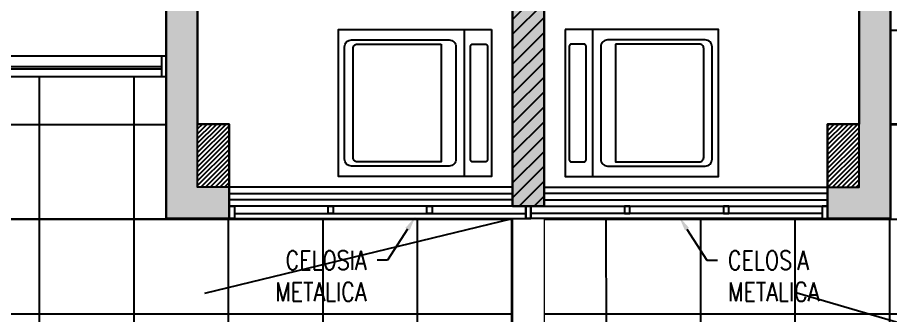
# Model space of a CAD drawing. Header units: millimetres. Extents: x 98 to 155, y -181 to 127.
# Drawn here: x 138.835 to 142.993, y 108.801 to 110.218 of the extents above; entities that cross this region are included whole.
import ezdxf
from ezdxf import colors
from ezdxf.entities.mleader import LeaderData, LeaderLine
from ezdxf.enums import TextEntityAlignment as Align
from ezdxf.math import Vec2, Vec3
from ezdxf.xclip import XClip

# ---------------------------------------------------------------- set-up
doc = ezdxf.new("R2010")
doc.units = ezdxf.units.MM
doc.header["$LTSCALE"] = 15
doc.header["$XCLIPFRAME"] = 2
doc.set_wipeout_variables(frame=1)
for name, pattern in [('ACAD_ISO07W100', [3, 0, -3]), ('HIDDEN', [0.375, 0.25, -0.125]), ('X-REF_DP_Arquitectura$0$HIDDEN', [0.375, 0.25, -0.125])]:
    doc.linetypes.add(name, pattern=pattern)
doc.layers.get('0').update_dxf_attribs({"color": 250})
for name, color, linetype in [('A-HATCH', 250, 'Continuous'), ('A-MOBILIARIO', 250, 'Continuous'), ('A-MURO BAJO', 250, 'Continuous'), ('A-PROYECCIONES', 250, 'HIDDEN'), ('A_30_Equipamiento', 250, 'Continuous'), ('A_50_TextoIndicaciones', 250, 'Continuous'), ('A_50_Vigas', 250, 'X-REF_DP_Arquitectura$0$HIDDEN'), ('A_60_HatchEstructuras', 250, 'Continuous'), ('DLP_MOBILIARIO FIJO', 250, 'Continuous'), ('MURO CF 60', 250, 'Continuous')]:
    doc.layers.add(name, color=color, linetype=linetype)
for name, color, linetype, lineweight in [('A-MURO ALTO', 250, 'Continuous', 20), ('A-MUROS', 252, 'Continuous', 30), ('A_20_Estructuras', 250, 'Continuous', 18)]:
    doc.layers.add(name, color=color, linetype=linetype, lineweight=lineweight)
doc.styles.add('R80', font='ARIALN.TTF', dxfattribs={"height": 2.03})
doc.styles.add('TXT_COTAS', font='romans.shx', dxfattribs={"width": 0.8})
pattern_1 = [(0.0018682055, (8040061.8799, 1567677.76186), (-1.4672852e-05, 0.44999999976), []), (90.0018682055, (8040061.8799, 1567677.76186), (-0.44999999976, -1.4672852e-05), [])]

# ---------------------------------------------------------------- blocks, each defined once
blk = doc.blocks.new('A$C9f73720c')
at = {"layer": 'A-MURO ALTO'}
for p, q in [((16.4354, 99.0608, 0), (13.4579, 99.7273, 0)), ((16.4026, 98.9144, 0), (13.4251, 99.5809, 0)), ((16.4026, 98.9144, 0), (16.4354, 99.0608, 0))]:
    blk.add_line(p, q, dxfattribs=at)
at = {"layer": 'A-PROYECCIONES'}
for p, q in [((16.2164, 111.8167), (16.4354, 99.0608, 0)), ((11.247, 89.6162), (16.4026, 98.9144, 0))]:
    blk.add_line(p, q, dxfattribs=at)
at = {"style": 'R80'}
for height, rotation, p in [(0.09, 0.009, (39.554, 141.0046, 0)), (0.09, 0.009, (45.7984, 139.3226, 0)), (0.09, 0.009, (50.4634, 135.3578, 0)), (0.09, 0.009, (41.9784, 129.0436, 0)), (0.09, 0.009, (37.8409, 128.6089, 0)), (0.09, 0.009, (35.483, 116.3582, 0)), (0.09, 0.009, (63.0395, 116.3253, 0)), (0.09, 0.009, (38.5607, 113.6321, 0)), (0.09, 0.009, (45.1292, 84.3757, 0)), (0.09, 0.009, (43.9111, 83.9335, 0)), (0.09, 0.009, (43.1485, 83.401, 0)), (0.09, 0.009, (28.0067, 80.1071, 0)), (0.09, 0.009, (44.3753, 79.9046, 0)), (0.09, 0.009, (55.151, 79.2173, 0)), (0.09, 0.009, (38.2608, 76.0049)), (0.09, 0.009, (39.0036, 75.5558)), (0.09, 0.009, (27.5137, 75.2133, 0)), (0.09, 0.009, (27.5137, 75.2133, 0)), (0.09, 0.009, (39.8519, 75.1543)), (0.09, 0.009, (25.3599, 70.2709, 0)), (0.09, 0.009, (32.1646, 69.192, 0)), (0.09, 0.009, (32.1646, 69.192, 0)), (0.09, 0.009, (26.9947, 68.6392, 0)), (0.09, 0.009, (59.8504, 67.3859, 0)), (0.09, 0.009, (24.839, 65.5107, 0)), (0.09, 0.009, (24.839, 65.5107, 0)), (0.09, 0.009, (33.5008, 60.261, 0)), (0.09, 0.009, (33.5008, 60.261, 0)), (0.09, 347.3908, (17.1069, 59.2726, 0)), (0.09, 0.009, (26.4708, 59.2035, 0)), (0.09, 0.009, (26.4708, 59.2035, 0)), (0.09, 0.009, (23.1216, 58.7685, 0)), (0.09, 0.009, (23.1216, 58.7685, 0)), (0.09, 0.009, (27.6632, 55.3959, 0)), (0.09, 0.009, (27.6632, 55.3959, 0)), (0.09, 0.009, (22.2239, 54.9818, 0)), (0.09, 0.009, (22.2239, 54.9818, 0)), (0.09, 0.009, (65.7174, 53.5803, 0)), (0.09, 0.009, (38.377, 51.7166, 0)), (0.09, 0.009, (38.377, 51.7166, 0)), (0.09, 0.009, (21.0294, 51.3767, 0)), (0.09, 0.009, (21.0294, 51.3767, 0)), (0.09, 0.009, (29.4091, 50.8876, 0)), (0.09, 0.009, (29.4091, 50.8876, 0)), (0.09, 0.009, (22.5184, 48.0808, 0)), (0.09, 0.009, (22.5184, 48.0808, 0)), (0.09, 0.009, (32.8305, 47.9478, 0)), (0.09, 0.009, (38.6414, 47.9238, 0)), (0.09, 1.5576, (45.5013, 47.0033, 0)), (0.09, 1.5576, (45.5013, 47.0033, 0)), (0.09, 1.5576, (42.9613, 45.8781, 0)), (0.09, 0.009, (31.2252, 43.4352, 0)), (0.09, 0.009, (31.2252, 43.4352, 0)), (0.09, 0.009, (24.8291, 43.3056, 0)), (0.09, 0.009, (24.8291, 43.3056, 0)), (0.09, 0.009, (28.8684, 42.6092, 0)), (0.09, 0.009, (28.8684, 42.6092, 0)), (0.09, 0.009, (46.0815, 42.4048, 0)), (0.09, 0.009, (19.0307, 42.0559, 0)), (0.09, 0.009, (19.0307, 42.0559, 0)), (0.09, 0.009, (70.9067, 41.0329, 0)), (0.09, 0.009, (22.7765, 38.7407, 0)), (0.09, 0.009, (22.7765, 38.7407, 0)), (0.09, 0.009, (17.8952, 37.4624, 0)), (0.09, 0.009, (17.8952, 37.4624, 0)), (0.09, 0.009, (25.8226, 33.2142, 0)), (0.09, 0.009, (21.5027, 31.2754, 0)), (0.1403, 0.009, (43.0178, 29.8778, 0)), (0.09, 0.009, (24.3978, 29.2659, 0)), (0.09, 0.009, (49.7565, 29.0287, 0)), (0.09, 0.009, (16.51, 28.4123, 0)), (0.09, 0.009, (16.51, 28.4123, 0)), (0.09, 0.009, (40.7946, 24.893, 0)), (0.09, 0.009, (18.1268, 23.6374, 0)), (0.09, 0.009, (20.346, 20.3291, 0)), (0.09, 0.009, (38.3365, 19.4632, 0)), (0.09, 0.009, (18.2869, 15.9828, 0)), (0.09, 0.009, (36.6694, 12.5977, 0)), (0.09, 337.7998, (24.7536, 11.2334, 0)), (0.09, 0.009, (33.5928, 10.3508, 0)), (0.09, 337.7998, (21.6109, 10.1247, 0)), (0.09, 337.7998, (16.5605, 9.5998, 0)), (0.09, 337.7998, (29.9414, 8.9534, 0)), (0.09, 337.7998, (31.6402, 7.9561, 0)), (0.09, 337.7998, (26.736, 7.7966, 0)), (0.09, 337.7998, (32.0288, 7.0232, 0)), (0.09, 0.009, (16.5347, 5.5678, 0)), (0.09, 0.009, (23.3239, 5.5763, 0)), (0.09, 0.009, (34.4718, 3.6379, 0))]:
    blk.add_attdef('N.P.T.+0.00', text='', height=height, rotation=rotation, dxfattribs=at).set_placement(p, align=Align.MIDDLE_CENTER)
for p in [(49.9263, 138.2431, 0), (56.6904, 136.252, 0), (60.5336, 135.5237, 0), (42.6322, 135.1839), (58.3591, 133.6514, 0), (46.2516, 126.9171), (67.6439, 125.1529), (62.2762, 107.4327), (41.3341, 103.0918, 0), (58.4477, 100.4887, -0.2526), (35.1548, 97.8545, 0), (58.3053, 94.9071, 0), (31.2618, 93.9445, 0), (38.1161, 91.318), (54.6279, 88.218, 0), (17.9393, 86.8861, 0), (34.7444, 85.6148, 0), (54.6869, 83.8861, 0), (35.5048, 81.4636, 0), (34.6534, 76.9929, 0), (59.6668, 73.2509), (40.4113, 65.8421, 0), (43.5611, 65.2125, 0), (64.4681, 61.3857), (43.9111, 51.4927, 0), (32.9744, 51.0828, 0), (48.0327, 50.0735, 0), (69.3242, 50.0814, 0), (52.9599, 39.4701, 0), (74.4159, 35.7467, 0)]:
    blk.add_attdef('N.P.T.+0.00', text='', height=0.2109, dxfattribs=at).set_placement(p, align=Align.MIDDLE_CENTER)
blk = doc.blocks.new('ESTRUC_P1')
at = {"layer": 'A_60_HatchEstructuras'}
h = blk.add_hatch(color=256, dxfattribs=at)
h.dxf.hatch_style = 1
h.paths.add_polyline_path([(38.35, -8.6), (40, -8.6), (40, -7.9), (39.85, -7.9), (39.85, -8.4), (38.35, -8.4), (38.35, -7.525), (36.55, -7.525), (36.55, -8.475), (36.7, -8.475), (36.7, -7.725), (38.2, -7.725), (38.2, -13.79), (38.35, -13.79)])
h.paths.add_polyline_path([(36.7, -10.625), (36.55, -10.625), (36.55, -13.85), (36.85, -13.85), (36.85, -13.7), (36.7, -13.7)])
h.paths.add_polyline_path([(40, -10.35), (39.85, -10.35), (39.85, -13.7), (39.7, -13.7), (39.7, -13.85), (40, -13.85)])
at = {"layer": 'A_20_Estructuras'}
for points in [[(38.35, -8.6), (40, -8.6), (40, -7.9), (39.85, -7.9), (39.85, -8.4), (38.35, -8.4), (38.35, -7.525), (36.55, -7.525), (36.55, -8.475), (36.7, -8.475), (36.7, -7.725), (38.2, -7.725), (38.2, -13.79), (38.35, -13.79)], [(40, -10.35), (39.85, -10.35), (39.85, -13.7), (39.7, -13.7), (39.7, -13.85), (40, -13.85)], [(36.7, -10.625), (36.55, -10.625), (36.55, -13.85), (36.85, -13.85), (36.85, -13.7), (36.7, -13.7)]]:
    blk.add_lwpolyline(points, close=True, dxfattribs=at)
at = {"layer": 'A_50_Vigas'}
for p, q in [((42.7, -13.4), (40, -13.4)), ((38.2, -13.79), (36.85, -13.79)), ((38.35, -13.79), (39.7, -13.79))]:
    blk.add_line(p, q, dxfattribs=at)
blk.add_lwpolyline([(33.6, -13.375), (33.6, -13.8503), (36.55, -13.8504)], dxfattribs=at)
blk = doc.blocks.new('LAV-SEC')
blk.add_wipeout([(-0.35, 0), (-0.35, -0.73), (0.35, -0.73), (0.35, 0)])
blk.add_line((0.35, -0.13), (-0.35, -0.13))
blk.add_lwpolyline([(0.35, 0), (-0.35, 0), (-0.35, -0.73), (0.35, -0.73)], close=True)
at = {"color": 251}
for points in [[(0.27, -0.02), (-0.27, -0.02, 0.414214), (-0.28, -0.03), (-0.28, -0.09, 0.414214), (-0.27, -0.1), (0.27, -0.1, 0.414214), (0.28, -0.09), (0.28, -0.03, 0.414214)], [(0.28, -0.24), (-0.28, -0.24), (-0.28, -0.64, 0.414214), (-0.26, -0.66), (0.26, -0.66, 0.414214), (0.28, -0.64)]]:
    blk.add_lwpolyline(points, format="xyb", close=True, dxfattribs=at)
blk.add_lwpolyline([(-0.3, -0.6677, 0.414214), (-0.2677, -0.7), (0.2677, -0.7, 0.414214), (0.3, -0.6677), (0.3, -0.2023, 0.414214), (0.2677, -0.17), (-0.2677, -0.17, 0.414214), (-0.3, -0.2023)], format="xyb", close=True)

msp = doc.modelspace()

# ---------------------------------------------------------------- hatches: boundary and pattern name
at = {"layer": 'A-HATCH'}
h = msp.add_hatch(dxfattribs=at)
h.set_pattern_fill('_USER', color=256, scale=0.45, angle=0.0019, double=1, pattern_type=0)
h.set_pattern_definition(pattern_1)
h.paths.add_polyline_path([(141.3431, 109.2616), (141.3397, 106.46), (151.5396, 106.4598), (151.5435, 112.0616), (150.343, 112.0589), (150.3433, 109.2589), (145.6932, 109.2602), (145.6932, 110.3616), (142.9932, 110.3616), (142.9932, 109.2616)])
h = msp.add_hatch(dxfattribs=at)
h.set_pattern_fill('_USER', color=256, scale=0.45, angle=0.0019, double=1, pattern_type=0)
h.set_pattern_definition(pattern_1)
h.paths.add_polyline_path([(141.1931, 106.4598), (130.5331, 106.4598), (130.5331, 106.7043), (129.9331, 106.7043), (129.9331, 106.4579), (128.7931, 106.4598), (128.7931, 109.7366), (136.7432, 109.7366), (136.7432, 109.9366), (139.5432, 109.9366), (139.5432, 109.2616), (141.1933, 109.2616)])

# ---------------------------------------------------------------- next in the draw order: block references
at = {"linetype": 'ACAD_ISO07W100', "ltscale": 5}
ref = msp.add_blockref('A$C9f73720c', (241.452, 114.8591), dxfattribs=dict(at, rotation=102.6156181418625))
XClip(ref).set_block_clipping_path([(22.1542253106, 140.4101169162), (10.3600901397, 87.7136669306), (29.6608346476, 83.3939150368), (41.4549698184, 136.0903650224)])

# ---------------------------------------------------------------- next in the draw order: hatches: boundary and pattern name
at = {"layer": 'A-HATCH'}
h = msp.add_hatch(dxfattribs=at)
h.set_pattern_fill('ANSI31', color=256, scale=0.005, angle=180)
h.set_pattern_definition([(225, (101.643205, 87.061606), (0.01122532, -0.01122532), [])])
h.paths.add_polyline_path([(139.6932, 109.7116), (139.8432, 109.7116), (139.8432, 109.4116), (139.6932, 109.4116)])
h = msp.add_hatch(dxfattribs=at)
h.set_pattern_fill('ANSI31', color=256, scale=0.005)
h.set_pattern_definition([(45, (101.643205, 87.061606), (-0.01122532, 0.01122532), [])])
h.paths.add_polyline_path([(142.8432, 109.7116), (142.6932, 109.7116), (142.6932, 109.4116), (142.8432, 109.4116)])

# ---------------------------------------------------------------- next in the draw order: linework, layer by layer
msp.add_lwpolyline([(139.8432, 109.3816), (141.1932, 109.3816), (141.1932, 109.3516), (139.8432, 109.3516)], close=True)
at = {"elevation": 0}
msp.add_lwpolyline([(142.6932, 109.3816), (141.3432, 109.3816), (141.3432, 109.3516), (142.6932, 109.3516)], close=True, dxfattribs=at)
at = {"layer": 'A-HATCH'}
for points in [[(139.6932, 109.7116), (139.8432, 109.7116), (139.8432, 109.4116), (139.6932, 109.4116)], [(142.8432, 109.7116), (142.6932, 109.7116), (142.6932, 109.4116), (142.8432, 109.4116)]]:
    msp.add_lwpolyline(points, close=True, dxfattribs=at)
at = {"layer": 'A-MOBILIARIO'}
for p, q in [((139.8682, 109.2866), (141.2557, 109.2866)), ((142.6682, 109.2866, 0), (141.2807, 109.2866, 0)), ((139.8682, 109.2616), (141.2557, 109.2616)), ((142.6682, 109.2616, 0), (141.2807, 109.2616, 0))]:
    msp.add_line(p, q, dxfattribs=at)
at = {"layer": 'A-MOBILIARIO', "elevation": 0}
for points in [[(139.8432, 109.3216), (139.8682, 109.3216), (139.8682, 109.2616), (139.8432, 109.2616)], [(140.314, 109.3216), (140.339, 109.3216), (140.339, 109.2866), (140.314, 109.2866)], [(140.7849, 109.3216), (140.8099, 109.3216), (140.8099, 109.2866), (140.7849, 109.2866)], [(141.2807, 109.3216), (141.2557, 109.3216), (141.2557, 109.2616), (141.2807, 109.2616)]]:
    msp.add_lwpolyline(points, close=True, dxfattribs=at)
at = {"layer": 'A-MOBILIARIO'}
for points in [[(141.2557, 109.3216), (141.2807, 109.3216), (141.2807, 109.2616), (141.2557, 109.2616)], [(141.7515, 109.3216), (141.7265, 109.3216), (141.7265, 109.2866), (141.7515, 109.2866)], [(142.2224, 109.3216), (142.1974, 109.3216), (142.1974, 109.2866), (142.2224, 109.2866)], [(142.6932, 109.3216), (142.6682, 109.3216), (142.6682, 109.2616), (142.6932, 109.2616)]]:
    msp.add_lwpolyline(points, close=True, dxfattribs=at)
at = {"layer": 'A-MURO BAJO'}
for p, q in [((136.7632, 110.0366, 0), (139.5232, 110.0366, 0)), ((139.5232, 109.9366, 0), (136.7632, 109.9366, 0)), ((141.1932, 109.4116), (139.8432, 109.4116)), ((141.3432, 109.4116, 0), (142.6932, 109.4116, 0)), ((141.1932, 109.3216), (139.8432, 109.3216)), ((141.3432, 109.3216, 0), (142.6932, 109.3216, 0))]:
    msp.add_line(p, q, dxfattribs=at)
at = {"layer": 'A-MUROS'}
for p, q in [((141.1932, 109.3216), (141.1932, 115.3866)), ((141.3432, 109.3216), (141.3432, 114.5116)), ((142.8432, 112.7616), (142.8432, 109.7116)), ((142.9932, 112.7616), (142.9932, 109.2616)), ((139.5432, 112.4866), (139.5432, 109.2616)), ((139.6932, 109.7116), (139.6932, 112.4866)), ((139.8432, 109.7116), (139.6932, 109.7116)), ((139.8432, 109.2616), (139.8432, 109.7116)), ((142.6932, 109.7116), (142.8432, 109.7116)), ((142.6932, 109.2616), (142.6932, 109.7116)), ((141.1932, 109.4116), (141.1932, 109.3216)), ((141.2807, 109.3216), (141.1932, 109.3216)), ((141.2557, 109.3216), (141.3432, 109.3216)), ((139.5432, 109.2616), (139.8432, 109.2616)), ((142.6932, 109.2616), (142.9932, 109.2616))]:
    msp.add_line(p, q, dxfattribs=at)
at = {"layer": 'DLP_MOBILIARIO FIJO', "elevation": 0}
for points in [[(139.5232, 110.0366), (139.5432, 110.0366), (139.5432, 109.9366), (139.5232, 109.9366)], [(138.0832, 109.9741), (139.5232, 109.9741), (139.5232, 109.9841), (138.0832, 109.9841)]]:
    msp.add_lwpolyline(points, close=True, dxfattribs=at)

# ---------------------------------------------------------------- next in the draw order: block references
msp.add_blockref('ESTRUC_P1', (102.9932, 123.1113))

# ---------------------------------------------------------------- next in the draw order: leaders
at = {"layer": 'A_50_TextoIndicaciones'}
ml = msp.add_multileader_mtext('Standard', dxfattribs=at)
ml.set_content('\\pxsm1,t16;CELOSIA\\PMETALICA', color=256, style='TXT_COTAS')
ml.set_leader_properties(color=256)
ml.build(insert=Vec2(0, 0))
ml.multileader.update_dxf_attribs({"dogleg_length": 0.05, "arrow_head_size": 0.07})
ctx = ml.context
ctx.base_point, ctx.char_height, ctx.arrow_head_size, ctx.landing_gap_size, ctx.plane_origin = Vec3(139.9811, 109.0636), 0.09, 0.07, 0.05, Vec3(140.8652, 108.5036)
ctx.text_align_type = 2
notes = []
notes.append((ctx, [(0, (1, 1, 0), (140.5974, 109.0636), (-1, 0), 0.05, [(0, [(140.7305, 109.2705)], 0, [])])]))
ctx.mtext.insert, ctx.mtext.width, ctx.mtext.defined_height, ctx.mtext.alignment, ctx.mtext.flow_direction = Vec3(140.4974, 109.1086), 1.024058, 0.5146, 3, 5
ml = msp.add_multileader_mtext('Standard', dxfattribs=at)
ml.set_content('\\pxsm1,t16;CELOSIA\\PMETALICA', color=256, style='TXT_COTAS')
ml.set_leader_properties(color=256)
ml.build(insert=Vec2(0, 0))
ml.multileader.update_dxf_attribs({"dogleg_length": 0.05, "arrow_head_size": 0.07})
ctx = ml.context
ctx.base_point, ctx.char_height, ctx.arrow_head_size, ctx.landing_gap_size, ctx.plane_origin = Vec3(142.169, 109.0636), 0.09, 0.07, 0.05, Vec3(141.8511, 108.5036)
notes.append((ctx, [(0, (1, 1, 0), (142.119, 109.0636), (1, 0), 0.05, [(0, [(141.9859, 109.2705)], 0, [])])]))
ctx.mtext.insert, ctx.mtext.width, ctx.mtext.defined_height, ctx.mtext.flow_direction = Vec3(142.219, 109.1086), 1.024058, 0.5146, 5
for ctx, leaders in notes:
    for number, flags, end, landing, length, lines in leaders:
        leader = LeaderData()
        leader.index, (leader.has_last_leader_line, leader.has_dogleg_vector, leader.attachment_direction) = number, flags
        leader.last_leader_point, leader.dogleg_vector, leader.dogleg_length = Vec3(end), Vec3(landing), length
        for number, points, colour, breaks in lines:
            line = LeaderLine()
            line.index, line.vertices, line.color, line.breaks = number, Vec3.list(points), colors.encode_raw_color(colour), breaks
            leader.lines.append(line)
        ctx.leaders.append(leader)

# ---------------------------------------------------------------- next in the draw order: block references
at = {"layer": 'A_30_Equipamiento', "xscale": -1, "rotation": 270}
msp.add_blockref('LAV-SEC', (141.0932, 109.8116, 0), dxfattribs=at)
at = {"layer": 'A_30_Equipamiento', "rotation": 90.00000000000001}
msp.add_blockref('LAV-SEC', (141.4432, 109.8116), dxfattribs=at)

# ---------------------------------------------------------------- next in the draw order: hatches: boundary and pattern name
at = {"layer": 'MURO CF 60'}
h = msp.add_hatch(dxfattribs=at)
h.set_pattern_fill('_USER', color=256, scale=0.05, angle=45, pattern_type=0)
h.set_pattern_definition([(45, (128.673205, 65.58629), (-0.03535534, 0.03535534), [])])
edge = h.paths.add_edge_path()
edge.add_line((141.3432, 117.8615), (141.1932, 117.8615))
edge.add_line((141.1932, 117.8615), (141.1932, 123.0515))
edge.add_line((141.1932, 123.0515), (141.3432, 123.0515))
edge.add_line((141.3432, 123.0515), (141.3432, 117.8615))
edge = h.paths.add_edge_path()
edge.add_line((141.3432, 114.5115), (141.1932, 114.5115))
edge.add_line((141.1932, 114.5115), (141.1932, 109.3216))
edge.add_line((141.1932, 109.3216), (141.3432, 109.3216))
edge.add_line((141.3432, 109.3216), (141.3432, 114.5115))
edge = h.paths.add_edge_path()
edge.add_line((111.9932, 117.8615), (111.9932, 123.0515))
edge.add_line((111.9932, 123.0515), (112.1432, 123.0515))
edge.add_line((112.1432, 123.0515), (112.1432, 117.8615))
edge.add_line((112.1432, 117.8615), (111.9932, 117.8615))
edge = h.paths.add_edge_path()
edge.add_line((111.9932, 114.5115), (112.1432, 114.5115))
edge.add_line((112.1432, 114.5115), (112.1432, 109.3216))
edge.add_line((112.1432, 109.3216), (111.9932, 109.3216))
edge.add_line((111.9932, 109.3216), (111.9932, 114.5115))

doc.saveas('drawing.dxf')
